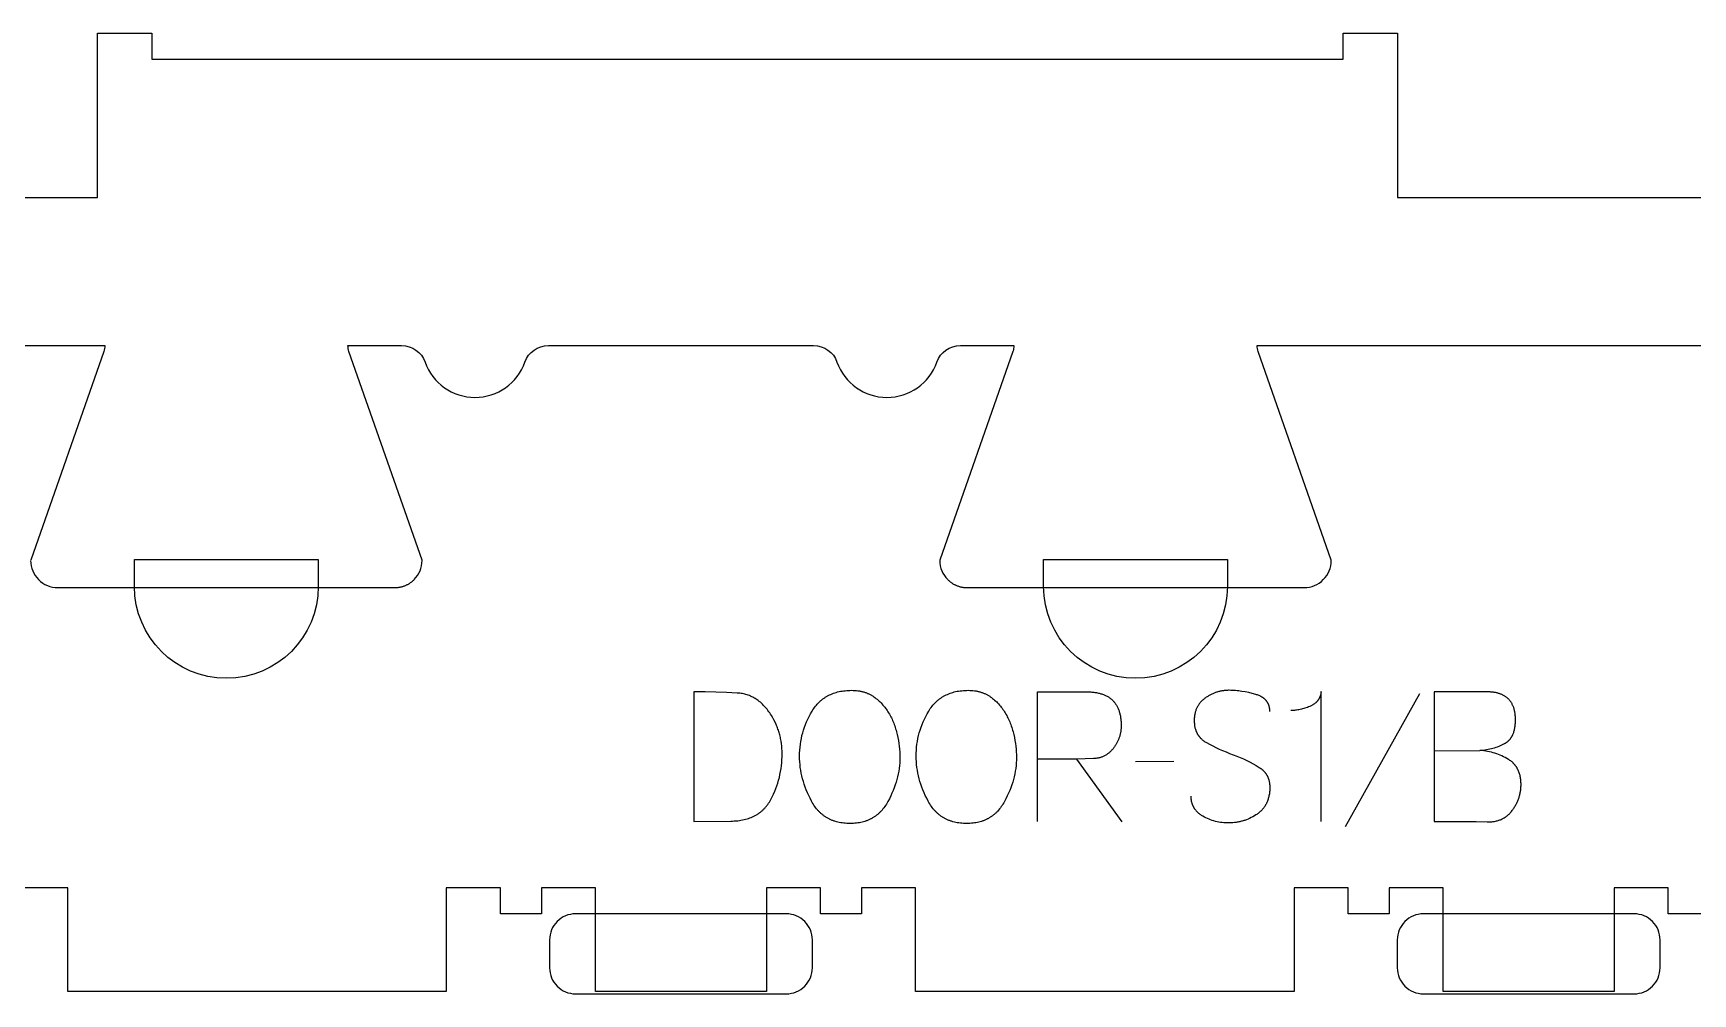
# Model space of a CAD drawing. Extents: x 0 to 4485, y 0 to 8771.
# Drawn here: x 828.9 to 1212.6, y 4135.3 to 4357.5 of the extents above; entities that cross this region are included whole.
import ezdxf

# ---------------------------------------------------------------- set-up
doc = ezdxf.new("R2010")
doc.units = 0
for name, color, linetype in [('1_ANYTOOL_1MMDEEP_LABELS_S', 2, 'CONTINUOUS'), ('4_ANYTOOL_CUTTHROUGH_OUTSI', 5, 'CONTINUOUS'), ('5_ANYTOOL_HALF_MILL_9MM_IN', 3, 'CONTINUOUS')]:
    doc.layers.add(name, color=color, linetype=linetype)

msp = doc.modelspace()

# ---------------------------------------------------------------- linework, layer by layer
at = {"layer": '1_ANYTOOL_1MMDEEP_LABELS_S', "color": 2}
for points in [[(1018.17, 4205.49), (1018.54, 4205.48), (1018.91, 4205.46), (1019.27, 4205.44), (1019.62, 4205.39), (1019.79, 4205.37), (1019.96, 4205.34), (1020.13, 4205.31), (1020.3, 4205.28), (1020.46, 4205.24), (1020.63, 4205.2), (1020.79, 4205.16), (1020.95, 4205.12), (1021.11, 4205.07), (1021.26, 4205.02), (1021.42, 4204.97), (1021.57, 4204.91), (1021.72, 4204.85), (1021.87, 4204.79), (1022.02, 4204.72), (1022.17, 4204.66), (1022.31, 4204.58), (1022.45, 4204.51), (1022.59, 4204.43), (1022.73, 4204.36), (1022.87, 4204.27), (1023.01, 4204.19), (1023.14, 4204.1), (1023.27, 4204.01), (1023.53, 4203.82), (1023.79, 4203.63), (1024.03, 4203.43), (1024.28, 4203.22), (1024.51, 4203.01), (1024.74, 4202.79), (1024.97, 4202.56), (1025.18, 4202.33), (1025.4, 4202.09), (1025.6, 4201.85), (1025.81, 4201.6), (1026, 4201.34), (1026.19, 4201.08), (1026.37, 4200.81), (1026.55, 4200.54), (1026.72, 4200.26), (1026.89, 4199.97), (1027.05, 4199.68), (1027.2, 4199.39), (1027.35, 4199.09), (1027.5, 4198.79), (1027.63, 4198.49), (1027.76, 4198.18), (1027.89, 4197.87), (1028.01, 4197.55), (1028.13, 4197.24), (1028.23, 4196.91), (1028.34, 4196.59), (1028.44, 4196.26), (1028.53, 4195.92), (1028.61, 4195.59), (1028.69, 4195.24), (1028.84, 4194.56), (1028.97, 4193.89), (1029.07, 4193.22), (1029.16, 4192.55), (1029.23, 4191.9), (1029.28, 4191.25), (1029.31, 4190.61), (1029.32, 4189.97), (1029.3, 4189.34), (1029.27, 4188.7), (1029.22, 4188.06), (1029.14, 4187.42), (1029.05, 4186.79), (1028.93, 4186.15), (1028.79, 4185.51), (1028.62, 4184.87), (1028.44, 4184.24), (1028.24, 4183.6), (1028.01, 4182.96), (1027.76, 4182.32), (1027.49, 4181.69), (1027.2, 4181.05), (1026.89, 4180.41), (1026.55, 4179.77), (1026.38, 4179.46), (1026.19, 4179.16), (1026, 4178.86), (1025.81, 4178.58), (1025.61, 4178.3), (1025.4, 4178.04), (1025.19, 4177.79), (1024.97, 4177.54), (1024.86, 4177.42), (1024.74, 4177.31), (1024.63, 4177.19), (1024.51, 4177.08), (1024.39, 4176.98), (1024.27, 4176.87), (1024.15, 4176.77), (1024.03, 4176.66), (1023.9, 4176.57), (1023.78, 4176.47), (1023.65, 4176.38), (1023.52, 4176.29), (1023.39, 4176.2), (1023.26, 4176.11), (1023.12, 4176.03), (1022.99, 4175.95), (1022.85, 4175.87), (1022.71, 4175.79), (1022.57, 4175.72), (1022.43, 4175.65), (1022.29, 4175.58), (1022.14, 4175.51), (1022, 4175.45), (1021.85, 4175.39), (1021.7, 4175.33), (1021.55, 4175.28), (1021.4, 4175.22), (1021.24, 4175.17), (1020.93, 4175.08), (1020.61, 4174.99), (1020.28, 4174.92), (1019.95, 4174.85), (1019.61, 4174.8), (1019.27, 4174.75), (1018.92, 4174.72), (1018.56, 4174.69), (1018.2, 4174.68), (1017.83, 4174.67), (1017.45, 4174.68), (1017.07, 4174.69), (1016.7, 4174.72), (1016.34, 4174.75), (1015.98, 4174.8), (1015.64, 4174.86), (1015.29, 4174.92), (1014.96, 4175), (1014.63, 4175.08), (1014.31, 4175.18), (1014.15, 4175.23), (1013.99, 4175.29), (1013.83, 4175.34), (1013.68, 4175.4), (1013.53, 4175.46), (1013.38, 4175.53), (1013.23, 4175.6), (1013.08, 4175.67), (1012.94, 4175.74), (1012.79, 4175.81), (1012.65, 4175.89), (1012.51, 4175.97), (1012.37, 4176.05), (1012.23, 4176.14), (1012.1, 4176.22), (1011.96, 4176.31), (1011.83, 4176.41), (1011.7, 4176.5), (1011.57, 4176.6), (1011.45, 4176.7), (1011.32, 4176.8), (1011.2, 4176.91), (1011.07, 4177.01), (1010.95, 4177.12), (1010.84, 4177.24), (1010.72, 4177.35), (1010.6, 4177.47), (1010.49, 4177.59), (1010.38, 4177.71), (1010.27, 4177.84), (1010.05, 4178.1), (1009.84, 4178.36), (1009.64, 4178.64), (1009.44, 4178.93), (1009.25, 4179.23), (1009.07, 4179.54), (1008.89, 4179.86), (1008.56, 4180.51), (1008.25, 4181.16), (1007.95, 4181.8), (1007.68, 4182.45), (1007.44, 4183.1), (1007.21, 4183.75), (1007, 4184.4), (1006.82, 4185.05), (1006.66, 4185.71), (1006.52, 4186.36), (1006.4, 4187.01), (1006.3, 4187.66), (1006.23, 4188.31), (1006.17, 4188.97), (1006.14, 4189.62), (1006.13, 4190.27), (1006.14, 4190.97), (1006.17, 4191.65), (1006.23, 4192.34), (1006.31, 4193.01), (1006.41, 4193.68), (1006.54, 4194.35), (1006.68, 4195), (1006.85, 4195.66), (1007.04, 4196.3), (1007.26, 4196.94), (1007.5, 4197.58), (1007.76, 4198.21), (1008.04, 4198.83), (1008.34, 4199.45), (1008.67, 4200.06), (1009.02, 4200.67), (1009.21, 4200.96), (1009.4, 4201.25), (1009.59, 4201.53), (1009.8, 4201.8), (1010.01, 4202.05), (1010.23, 4202.3), (1010.45, 4202.54), (1010.68, 4202.78), (1010.8, 4202.89), (1010.92, 4203), (1011.04, 4203.1), (1011.16, 4203.21), (1011.28, 4203.31), (1011.41, 4203.41), (1011.54, 4203.51), (1011.67, 4203.6), (1011.8, 4203.7), (1011.93, 4203.79), (1012.06, 4203.88), (1012.2, 4203.96), (1012.33, 4204.05), (1012.47, 4204.13), (1012.61, 4204.21), (1012.76, 4204.28), (1012.9, 4204.36), (1013.05, 4204.43), (1013.34, 4204.56), (1013.64, 4204.69), (1013.95, 4204.81), (1014.27, 4204.92), (1014.59, 4205.02), (1014.92, 4205.11), (1015.25, 4205.19), (1015.6, 4205.26), (1015.94, 4205.32), (1016.3, 4205.37), (1016.66, 4205.41), (1017.03, 4205.44), (1017.4, 4205.47), (1017.78, 4205.48)], [(1045.13, 4205.49), (1045.5, 4205.48), (1045.87, 4205.46), (1046.22, 4205.44), (1046.57, 4205.39), (1046.75, 4205.37), (1046.92, 4205.34), (1047.09, 4205.31), (1047.25, 4205.28), (1047.42, 4205.24), (1047.58, 4205.2), (1047.74, 4205.16), (1047.9, 4205.12), (1048.06, 4205.07), (1048.22, 4205.02), (1048.37, 4204.97), (1048.53, 4204.91), (1048.68, 4204.85), (1048.83, 4204.79), (1048.98, 4204.72), (1049.12, 4204.66), (1049.27, 4204.58), (1049.41, 4204.51), (1049.55, 4204.43), (1049.69, 4204.36), (1049.83, 4204.27), (1049.96, 4204.19), (1050.1, 4204.1), (1050.23, 4204.01), (1050.49, 4203.82), (1050.74, 4203.63), (1050.99, 4203.43), (1051.23, 4203.22), (1051.47, 4203.01), (1051.7, 4202.79), (1051.92, 4202.56), (1052.14, 4202.33), (1052.35, 4202.09), (1052.56, 4201.85), (1052.76, 4201.6), (1052.96, 4201.34), (1053.15, 4201.08), (1053.33, 4200.81), (1053.51, 4200.54), (1053.68, 4200.26), (1053.85, 4199.97), (1054.01, 4199.68), (1054.16, 4199.39), (1054.31, 4199.09), (1054.45, 4198.79), (1054.59, 4198.49), (1054.72, 4198.18), (1054.85, 4197.87), (1054.97, 4197.55), (1055.08, 4197.24), (1055.19, 4196.91), (1055.29, 4196.59), (1055.39, 4196.26), (1055.48, 4195.92), (1055.57, 4195.59), (1055.65, 4195.24), (1055.8, 4194.56), (1055.92, 4193.89), (1056.03, 4193.22), (1056.12, 4192.55), (1056.19, 4191.9), (1056.23, 4191.25), (1056.26, 4190.61), (1056.27, 4189.97), (1056.26, 4189.34), (1056.23, 4188.7), (1056.18, 4188.06), (1056.1, 4187.42), (1056, 4186.79), (1055.88, 4186.15), (1055.74, 4185.51), (1055.58, 4184.87), (1055.4, 4184.24), (1055.19, 4183.6), (1054.97, 4182.96), (1054.72, 4182.32), (1054.45, 4181.69), (1054.16, 4181.05), (1053.84, 4180.41), (1053.51, 4179.77), (1053.33, 4179.46), (1053.15, 4179.16), (1052.96, 4178.86), (1052.77, 4178.58), (1052.57, 4178.3), (1052.36, 4178.04), (1052.15, 4177.79), (1051.93, 4177.54), (1051.81, 4177.42), (1051.7, 4177.31), (1051.59, 4177.19), (1051.47, 4177.08), (1051.35, 4176.98), (1051.23, 4176.87), (1051.11, 4176.77), (1050.99, 4176.66), (1050.86, 4176.57), (1050.74, 4176.47), (1050.61, 4176.38), (1050.48, 4176.29), (1050.35, 4176.2), (1050.22, 4176.11), (1050.08, 4176.03), (1049.95, 4175.95), (1049.81, 4175.87), (1049.67, 4175.79), (1049.53, 4175.72), (1049.39, 4175.65), (1049.24, 4175.58), (1049.1, 4175.51), (1048.95, 4175.45), (1048.81, 4175.39), (1048.66, 4175.33), (1048.51, 4175.28), (1048.35, 4175.22), (1048.2, 4175.17), (1047.89, 4175.08), (1047.57, 4174.99), (1047.24, 4174.92), (1046.91, 4174.85), (1046.57, 4174.8), (1046.23, 4174.75), (1045.88, 4174.72), (1045.52, 4174.69), (1045.16, 4174.68), (1044.79, 4174.67), (1044.4, 4174.68), (1044.03, 4174.69), (1043.66, 4174.72), (1043.3, 4174.75), (1042.94, 4174.8), (1042.59, 4174.86), (1042.25, 4174.92), (1041.91, 4175), (1041.58, 4175.08), (1041.26, 4175.18), (1041.1, 4175.23), (1040.95, 4175.29), (1040.79, 4175.34), (1040.64, 4175.4), (1040.49, 4175.46), (1040.33, 4175.53), (1040.19, 4175.6), (1040.04, 4175.67), (1039.89, 4175.74), (1039.75, 4175.81), (1039.61, 4175.89), (1039.47, 4175.97), (1039.33, 4176.05), (1039.19, 4176.14), (1039.06, 4176.22), (1038.92, 4176.31), (1038.79, 4176.41), (1038.66, 4176.5), (1038.53, 4176.6), (1038.4, 4176.7), (1038.28, 4176.8), (1038.15, 4176.91), (1038.03, 4177.01), (1037.91, 4177.12), (1037.79, 4177.24), (1037.68, 4177.35), (1037.56, 4177.47), (1037.45, 4177.59), (1037.33, 4177.71), (1037.22, 4177.84), (1037.01, 4178.1), (1036.8, 4178.36), (1036.6, 4178.64), (1036.4, 4178.93), (1036.21, 4179.23), (1036.03, 4179.54), (1035.85, 4179.86), (1035.52, 4180.51), (1035.2, 4181.16), (1034.91, 4181.8), (1034.64, 4182.45), (1034.39, 4183.1), (1034.17, 4183.75), (1033.96, 4184.4), (1033.78, 4185.05), (1033.62, 4185.71), (1033.48, 4186.36), (1033.36, 4187.01), (1033.26, 4187.66), (1033.18, 4188.31), (1033.13, 4188.97), (1033.1, 4189.62), (1033.09, 4190.27), (1033.1, 4190.97), (1033.13, 4191.65), (1033.19, 4192.34), (1033.27, 4193.01), (1033.37, 4193.68), (1033.49, 4194.35), (1033.64, 4195), (1033.81, 4195.66), (1034, 4196.3), (1034.22, 4196.94), (1034.45, 4197.58), (1034.71, 4198.21), (1035, 4198.83), (1035.3, 4199.45), (1035.63, 4200.06), (1035.98, 4200.67), (1036.16, 4200.96), (1036.35, 4201.25), (1036.55, 4201.53), (1036.76, 4201.8), (1036.97, 4202.05), (1037.18, 4202.3), (1037.41, 4202.54), (1037.64, 4202.78), (1037.75, 4202.89), (1037.87, 4203), (1037.99, 4203.1), (1038.12, 4203.21), (1038.24, 4203.31), (1038.37, 4203.41), (1038.49, 4203.51), (1038.62, 4203.6), (1038.75, 4203.7), (1038.89, 4203.79), (1039.02, 4203.88), (1039.15, 4203.96), (1039.29, 4204.05), (1039.43, 4204.13), (1039.57, 4204.21), (1039.71, 4204.28), (1039.86, 4204.36), (1040, 4204.43), (1040.3, 4204.56), (1040.6, 4204.69), (1040.91, 4204.81), (1041.23, 4204.92), (1041.55, 4205.02), (1041.88, 4205.11), (1042.21, 4205.19), (1042.55, 4205.26), (1042.9, 4205.32), (1043.26, 4205.37), (1043.62, 4205.41), (1043.99, 4205.44), (1044.36, 4205.47), (1044.74, 4205.48)], [(981.7, 4205.14), (981.7, 4175.14), (990.23, 4175.23), (990.64, 4175.24), (991.04, 4175.26), (991.44, 4175.29), (991.83, 4175.33), (992.21, 4175.37), (992.58, 4175.43), (992.94, 4175.5), (993.3, 4175.58), (993.65, 4175.66), (993.99, 4175.76), (994.32, 4175.86), (994.65, 4175.98), (994.96, 4176.1), (995.12, 4176.16), (995.27, 4176.23), (995.42, 4176.3), (995.57, 4176.37), (995.72, 4176.45), (995.87, 4176.53), (996.01, 4176.61), (996.15, 4176.69), (996.29, 4176.77), (996.43, 4176.86), (996.56, 4176.95), (996.7, 4177.04), (996.83, 4177.13), (996.96, 4177.23), (997.09, 4177.33), (997.21, 4177.43), (997.34, 4177.53), (997.46, 4177.64), (997.58, 4177.74), (997.7, 4177.85), (997.81, 4177.97), (997.93, 4178.08), (998.04, 4178.2), (998.15, 4178.32), (998.26, 4178.44), (998.36, 4178.57), (998.47, 4178.69), (998.57, 4178.82), (998.67, 4178.95), (998.77, 4179.09), (998.87, 4179.22), (998.96, 4179.36), (999.14, 4179.65), (999.32, 4179.94), (999.49, 4180.24), (999.8, 4180.86), (1000.1, 4181.49), (1000.38, 4182.12), (1000.63, 4182.75), (1000.87, 4183.4), (1001.08, 4184.04), (1001.27, 4184.7), (1001.45, 4185.35), (1001.6, 4186.02), (1001.73, 4186.69), (1001.85, 4187.37), (1001.94, 4188.05), (1002.01, 4188.73), (1002.06, 4189.43), (1002.09, 4190.13), (1002.1, 4190.83), (1002.09, 4191.43), (1002.06, 4192.02), (1002.01, 4192.6), (1001.95, 4193.18), (1001.86, 4193.75), (1001.81, 4194.04), (1001.75, 4194.32), (1001.69, 4194.6), (1001.63, 4194.88), (1001.55, 4195.16), (1001.48, 4195.44), (1001.4, 4195.71), (1001.31, 4195.99), (1001.22, 4196.26), (1001.13, 4196.53), (1001.03, 4196.8), (1000.93, 4197.07), (1000.82, 4197.33), (1000.7, 4197.6), (1000.46, 4198.12), (1000.2, 4198.64), (999.92, 4199.15), (999.62, 4199.66), (999.42, 4199.96), (999.22, 4200.26), (999.02, 4200.55), (998.82, 4200.83), (998.61, 4201.1), (998.4, 4201.36), (998.18, 4201.61), (997.96, 4201.85), (997.74, 4202.08), (997.52, 4202.3), (997.29, 4202.52), (997.06, 4202.72), (996.82, 4202.92), (996.58, 4203.1), (996.34, 4203.28), (996.1, 4203.45), (995.85, 4203.6), (995.59, 4203.75), (995.34, 4203.89), (995.08, 4204.02), (994.82, 4204.14), (994.55, 4204.26), (994.28, 4204.36), (994.01, 4204.45), (993.73, 4204.54), (993.46, 4204.61), (993.17, 4204.68), (992.89, 4204.73), (992.6, 4204.78), (992.3, 4204.82), (992.01, 4204.85), (991.71, 4204.87), (989.27, 4204.97), (986.8, 4205.05), (984.27, 4205.11)]]:
    msp.add_lwpolyline(points, close=True, dxfattribs=at)
for points in [[(1114.86, 4200.56), (1114.86, 4200.75), (1114.85, 4200.84), (1114.85, 4200.93), (1114.84, 4201.02), (1114.83, 4201.11), (1114.82, 4201.2), (1114.81, 4201.29), (1114.79, 4201.37), (1114.78, 4201.46), (1114.76, 4201.54), (1114.74, 4201.63), (1114.72, 4201.71), (1114.7, 4201.79), (1114.68, 4201.87), (1114.65, 4201.95), (1114.63, 4202.03), (1114.6, 4202.1), (1114.57, 4202.18), (1114.54, 4202.26), (1114.51, 4202.33), (1114.47, 4202.4), (1114.43, 4202.47), (1114.4, 4202.55), (1114.36, 4202.62), (1114.32, 4202.68), (1114.27, 4202.75), (1114.23, 4202.82), (1114.19, 4202.88), (1114.14, 4202.95), (1114.09, 4203.01), (1114.04, 4203.08), (1113.99, 4203.14), (1113.93, 4203.2), (1113.88, 4203.26), (1113.82, 4203.32), (1113.76, 4203.37), (1113.7, 4203.43), (1113.64, 4203.49), (1113.58, 4203.54), (1113.51, 4203.6), (1113.45, 4203.65), (1113.38, 4203.7), (1113.31, 4203.75), (1113.24, 4203.8), (1113.16, 4203.85), (1113.09, 4203.9), (1113.01, 4203.94), (1112.94, 4203.99), (1112.86, 4204.03), (1112.78, 4204.07), (1112.69, 4204.12), (1112.52, 4204.2), (1112.35, 4204.28), (1112.17, 4204.35), (1111.98, 4204.42), (1111.78, 4204.48), (1111.58, 4204.54), (1110.77, 4204.77), (1109.97, 4204.96), (1109.18, 4205.12), (1108.41, 4205.25), (1108.03, 4205.31), (1107.66, 4205.35), (1107.28, 4205.4), (1106.91, 4205.43), (1106.55, 4205.45), (1106.19, 4205.47), (1105.83, 4205.48), (1105.47, 4205.49), (1105.28, 4205.49), (1105.08, 4205.48), (1104.89, 4205.47), (1104.7, 4205.46), (1104.51, 4205.44), (1104.32, 4205.42), (1104.13, 4205.4), (1103.95, 4205.37), (1103.76, 4205.34), (1103.58, 4205.31), (1103.4, 4205.27), (1103.22, 4205.23), (1103.04, 4205.19), (1102.86, 4205.14), (1102.68, 4205.09), (1102.5, 4205.03), (1102.33, 4204.97), (1102.16, 4204.91), (1101.98, 4204.84), (1101.81, 4204.78), (1101.64, 4204.7), (1101.47, 4204.63), (1101.31, 4204.55), (1101.14, 4204.46), (1100.98, 4204.38), (1100.81, 4204.28), (1100.65, 4204.19), (1100.49, 4204.09), (1100.33, 4203.99), (1100.17, 4203.89), (1100.01, 4203.78), (1099.86, 4203.67), (1099.71, 4203.55), (1099.56, 4203.43), (1099.41, 4203.31), (1099.28, 4203.19), (1099.14, 4203.06), (1099.01, 4202.93), (1098.89, 4202.79), (1098.77, 4202.66), (1098.66, 4202.52), (1098.55, 4202.37), (1098.44, 4202.23), (1098.34, 4202.08), (1098.25, 4201.93), (1098.16, 4201.77), (1098.07, 4201.61), (1097.99, 4201.45), (1097.92, 4201.29), (1097.85, 4201.12), (1097.78, 4200.95), (1097.72, 4200.78), (1097.67, 4200.6), (1097.62, 4200.42), (1097.57, 4200.24), (1097.53, 4200.05), (1097.49, 4199.86), (1097.46, 4199.67), (1097.43, 4199.48), (1097.41, 4199.28), (1097.39, 4199.08), (1097.38, 4198.88), (1097.37, 4198.67), (1097.37, 4198.46), (1097.38, 4198.24), (1097.38, 4198.03), (1097.4, 4197.82), (1097.42, 4197.62), (1097.44, 4197.42), (1097.47, 4197.22), (1097.51, 4197.03), (1097.55, 4196.84), (1097.6, 4196.65), (1097.65, 4196.47), (1097.71, 4196.29), (1097.77, 4196.12), (1097.8, 4196.03), (1097.84, 4195.95), (1097.88, 4195.87), (1097.91, 4195.78), (1097.95, 4195.7), (1097.99, 4195.62), (1098.04, 4195.54), (1098.08, 4195.46), (1098.12, 4195.38), (1098.17, 4195.3), (1098.22, 4195.23), (1098.27, 4195.15), (1098.32, 4195.07), (1098.37, 4195), (1098.42, 4194.93), (1098.48, 4194.86), (1098.53, 4194.78), (1098.59, 4194.71), (1098.65, 4194.65), (1098.71, 4194.58), (1098.77, 4194.51), (1098.83, 4194.44), (1098.9, 4194.38), (1098.96, 4194.31), (1099.1, 4194.19), (1099.24, 4194.06), (1099.39, 4193.94), (1099.54, 4193.83), (1099.7, 4193.72), (1099.86, 4193.61), (1100.03, 4193.5), (1100.2, 4193.4), (1100.92, 4193.01), (1101.65, 4192.63), (1102.39, 4192.26), (1103.16, 4191.91), (1103.94, 4191.56), (1104.73, 4191.23), (1105.54, 4190.91), (1106.37, 4190.59), (1107.2, 4190.28), (1108, 4189.95), (1108.79, 4189.61), (1109.55, 4189.25), (1110.3, 4188.87), (1111.03, 4188.48), (1111.73, 4188.08), (1112.42, 4187.66), (1112.58, 4187.55), (1112.74, 4187.44), (1112.9, 4187.32), (1112.97, 4187.26), (1113.04, 4187.2), (1113.12, 4187.14), (1113.19, 4187.07), (1113.25, 4187.01), (1113.32, 4186.94), (1113.39, 4186.88), (1113.45, 4186.81), (1113.52, 4186.74), (1113.58, 4186.68), (1113.64, 4186.61), (1113.7, 4186.53), (1113.75, 4186.46), (1113.81, 4186.39), (1113.86, 4186.32), (1113.92, 4186.24), (1113.97, 4186.17), (1114.02, 4186.09), (1114.07, 4186.01), (1114.11, 4185.93), (1114.16, 4185.85), (1114.2, 4185.77), (1114.25, 4185.69), (1114.29, 4185.61), (1114.33, 4185.53), (1114.37, 4185.44), (1114.4, 4185.36), (1114.44, 4185.27), (1114.47, 4185.18), (1114.5, 4185.09), (1114.53, 4185), (1114.56, 4184.91), (1114.59, 4184.82), (1114.62, 4184.73), (1114.67, 4184.54), (1114.71, 4184.35), (1114.75, 4184.15), (1114.78, 4183.95), (1114.8, 4183.75), (1114.82, 4183.54), (1114.84, 4183.33), (1114.84, 4183.12), (1114.85, 4182.9), (1114.84, 4182.67), (1114.83, 4182.45), (1114.82, 4182.22), (1114.79, 4181.98), (1114.77, 4181.76), (1114.74, 4181.53), (1114.7, 4181.31), (1114.66, 4181.1), (1114.61, 4180.88), (1114.56, 4180.68), (1114.5, 4180.47), (1114.44, 4180.27), (1114.38, 4180.07), (1114.31, 4179.88), (1114.23, 4179.69), (1114.15, 4179.5), (1114.06, 4179.32), (1113.97, 4179.14), (1113.87, 4178.96), (1113.77, 4178.79), (1113.66, 4178.62), (1113.55, 4178.46), (1113.44, 4178.3), (1113.31, 4178.14), (1113.19, 4177.99), (1113.06, 4177.84), (1112.92, 4177.7), (1112.78, 4177.55), (1112.63, 4177.42), (1112.48, 4177.28), (1112.32, 4177.15), (1112.16, 4177.02), (1111.99, 4176.9), (1111.82, 4176.78), (1111.64, 4176.67), (1111.28, 4176.44), (1110.92, 4176.24), (1110.55, 4176.05), (1110.18, 4175.87), (1109.81, 4175.7), (1109.43, 4175.55), (1109.24, 4175.48), (1109.05, 4175.41), (1108.85, 4175.35), (1108.66, 4175.29), (1108.47, 4175.23), (1108.27, 4175.18), (1108.08, 4175.13), (1107.88, 4175.08), (1107.68, 4175.04), (1107.48, 4175), (1107.28, 4174.97), (1107.08, 4174.93), (1106.88, 4174.91), (1106.68, 4174.88), (1106.27, 4174.84), (1105.86, 4174.81), (1105.45, 4174.8), (1105.04, 4174.8), (1104.63, 4174.82), (1104.23, 4174.84), (1103.83, 4174.88), (1103.43, 4174.93), (1103.04, 4175), (1102.66, 4175.08), (1102.27, 4175.17), (1101.9, 4175.27), (1101.53, 4175.38), (1101.16, 4175.51), (1100.79, 4175.65), (1100.44, 4175.81), (1100.08, 4175.97), (1099.73, 4176.15), (1099.39, 4176.34), (1099.22, 4176.44), (1099.05, 4176.55), (1098.9, 4176.65), (1098.74, 4176.76), (1098.6, 4176.88), (1098.45, 4176.99), (1098.32, 4177.11), (1098.19, 4177.23), (1098.06, 4177.35), (1097.94, 4177.48), (1097.83, 4177.61), (1097.72, 4177.74), (1097.66, 4177.81), (1097.61, 4177.88), (1097.56, 4177.95), (1097.51, 4178.02), (1097.46, 4178.09), (1097.42, 4178.16), (1097.37, 4178.23), (1097.33, 4178.3), (1097.29, 4178.38), (1097.25, 4178.45), (1097.21, 4178.53), (1097.17, 4178.6), (1097.13, 4178.68), (1097.1, 4178.76), (1097.06, 4178.83), (1097.03, 4178.91), (1097, 4178.99), (1096.97, 4179.07), (1096.94, 4179.15), (1096.91, 4179.23), (1096.86, 4179.4), (1096.82, 4179.57), (1096.78, 4179.74), (1096.74, 4179.91), (1096.71, 4180.09), (1096.69, 4180.27), (1096.67, 4180.45), (1096.65, 4180.64), (1096.65, 4180.82), (1096.64, 4181.02)], [(1061.16, 4175.14), (1061.16, 4205.14), (1072.52, 4205.14), (1073.01, 4205.14), (1073.48, 4205.11), (1073.71, 4205.1), (1073.94, 4205.08), (1074.16, 4205.05), (1074.38, 4205.02), (1074.6, 4204.99), (1074.81, 4204.95), (1075.02, 4204.91), (1075.22, 4204.87), (1075.42, 4204.82), (1075.62, 4204.77), (1075.81, 4204.71), (1076, 4204.65), (1076.19, 4204.59), (1076.37, 4204.52), (1076.55, 4204.45), (1076.72, 4204.38), (1076.89, 4204.3), (1077.05, 4204.22), (1077.22, 4204.13), (1077.37, 4204.04), (1077.53, 4203.95), (1077.68, 4203.85), (1077.82, 4203.75), (1077.96, 4203.64), (1078.1, 4203.53), (1078.24, 4203.42), (1078.37, 4203.3), (1078.49, 4203.18), (1078.62, 4203.06), (1078.74, 4202.93), (1078.85, 4202.8), (1078.96, 4202.66), (1079.07, 4202.52), (1079.17, 4202.38), (1079.27, 4202.23), (1079.37, 4202.08), (1079.46, 4201.93), (1079.54, 4201.77), (1079.63, 4201.6), (1079.71, 4201.44), (1079.78, 4201.27), (1079.86, 4201.09), (1079.92, 4200.91), (1079.99, 4200.73), (1080.05, 4200.55), (1080.11, 4200.36), (1080.16, 4200.16), (1080.21, 4199.97), (1080.25, 4199.77), (1080.29, 4199.56), (1080.33, 4199.35), (1080.36, 4199.14), (1080.39, 4198.92), (1080.42, 4198.7), (1080.44, 4198.48), (1080.46, 4198.25), (1080.48, 4197.78), (1080.49, 4197.3), (1080.49, 4197.13), (1080.48, 4196.95), (1080.47, 4196.78), (1080.46, 4196.6), (1080.44, 4196.43), (1080.42, 4196.26), (1080.4, 4196.09), (1080.38, 4195.92), (1080.35, 4195.75), (1080.31, 4195.58), (1080.28, 4195.41), (1080.24, 4195.25), (1080.19, 4195.08), (1080.15, 4194.92), (1080.1, 4194.75), (1080.04, 4194.59), (1079.98, 4194.43), (1079.92, 4194.27), (1079.86, 4194.11), (1079.79, 4193.95), (1079.72, 4193.79), (1079.65, 4193.63), (1079.57, 4193.48), (1079.49, 4193.32), (1079.4, 4193.17), (1079.31, 4193.02), (1079.22, 4192.86), (1079.13, 4192.71), (1079.03, 4192.56), (1078.92, 4192.41), (1078.82, 4192.26), (1078.71, 4192.12), (1078.6, 4191.97), (1078.48, 4191.83), (1078.36, 4191.69), (1078.24, 4191.56), (1078.12, 4191.43), (1078, 4191.31), (1077.87, 4191.19), (1077.74, 4191.08), (1077.61, 4190.97), (1077.48, 4190.86), (1077.34, 4190.76), (1077.2, 4190.67), (1077.06, 4190.58), (1076.92, 4190.49), (1076.77, 4190.4), (1076.62, 4190.33), (1076.47, 4190.25), (1076.32, 4190.18), (1076.17, 4190.12), (1076.01, 4190.06), (1075.85, 4190), (1075.69, 4189.95), (1075.52, 4189.9), (1075.35, 4189.86), (1075.18, 4189.82), (1075.01, 4189.78), (1074.84, 4189.76), (1074.66, 4189.73), (1074.48, 4189.71), (1074.3, 4189.69), (1074.12, 4189.68), (1072.19, 4189.61), (1070.16, 4189.59), (1061.2, 4189.59)], [(1126.73, 4175.14), (1126.73, 4205.19), (1126.71, 4205.04), (1126.68, 4204.89), (1126.66, 4204.74), (1126.62, 4204.6), (1126.59, 4204.46), (1126.55, 4204.32), (1126.5, 4204.19), (1126.45, 4204.06), (1126.4, 4203.93), (1126.35, 4203.8), (1126.32, 4203.74), (1126.29, 4203.68), (1126.25, 4203.62), (1126.22, 4203.56), (1126.19, 4203.5), (1126.15, 4203.45), (1126.12, 4203.39), (1126.08, 4203.33), (1126.04, 4203.28), (1126.01, 4203.22), (1125.97, 4203.17), (1125.93, 4203.11), (1125.88, 4203.06), (1125.84, 4203.01), (1125.8, 4202.96), (1125.75, 4202.91), (1125.71, 4202.86), (1125.66, 4202.81), (1125.62, 4202.76), (1125.57, 4202.71), (1125.52, 4202.66), (1125.47, 4202.62), (1125.37, 4202.53), (1125.26, 4202.44), (1125.15, 4202.35), (1125.03, 4202.27), (1124.91, 4202.19), (1124.79, 4202.12), (1124.66, 4202.04), (1124.53, 4201.97), (1124.4, 4201.91), (1124.26, 4201.84), (1124.12, 4201.78), (1123.83, 4201.66), (1123.54, 4201.55), (1123.26, 4201.45), (1122.97, 4201.36), (1122.69, 4201.27), (1122.42, 4201.19), (1122.14, 4201.12), (1121.87, 4201.06), (1121.59, 4201), (1121.32, 4200.95), (1121.05, 4200.91), (1120.79, 4200.88), (1120.52, 4200.85), (1120.26, 4200.83), (1120, 4200.82), (1119.74, 4200.82)], [(1149.44, 4204.67), (1132.26, 4173.9)], [(1152.87, 4205.14), (1152.87, 4175.14), (1162.56, 4175.14), (1165.09, 4175.06), (1165.32, 4175.05), (1165.54, 4175.05), (1165.76, 4175.06), (1165.98, 4175.07), (1166.2, 4175.09), (1166.41, 4175.11), (1166.62, 4175.14), (1166.83, 4175.17), (1167.03, 4175.21), (1167.23, 4175.26), (1167.43, 4175.31), (1167.63, 4175.36), (1167.82, 4175.42), (1168, 4175.49), (1168.19, 4175.56), (1168.37, 4175.64), (1168.55, 4175.73), (1168.72, 4175.82), (1168.9, 4175.91), (1169.07, 4176.01), (1169.23, 4176.12), (1169.4, 4176.23), (1169.55, 4176.35), (1169.71, 4176.47), (1169.86, 4176.6), (1170.02, 4176.73), (1170.16, 4176.87), (1170.31, 4177.02), (1170.45, 4177.17), (1170.58, 4177.32), (1170.72, 4177.48), (1170.85, 4177.65), (1170.98, 4177.82), (1171.1, 4177.99), (1171.22, 4178.17), (1171.34, 4178.34), (1171.45, 4178.52), (1171.56, 4178.69), (1171.66, 4178.87), (1171.76, 4179.05), (1171.86, 4179.23), (1171.95, 4179.41), (1172.03, 4179.59), (1172.12, 4179.77), (1172.2, 4179.96), (1172.27, 4180.14), (1172.34, 4180.33), (1172.41, 4180.52), (1172.47, 4180.71), (1172.53, 4180.9), (1172.59, 4181.09), (1172.64, 4181.28), (1172.68, 4181.47), (1172.73, 4181.67), (1172.77, 4181.86), (1172.8, 4182.06), (1172.83, 4182.26), (1172.86, 4182.46), (1172.88, 4182.66), (1172.9, 4182.86), (1172.91, 4183.06), (1172.92, 4183.26), (1172.93, 4183.47), (1172.93, 4183.67), (1172.93, 4183.93), (1172.92, 4184.17), (1172.9, 4184.42), (1172.88, 4184.65), (1172.86, 4184.89), (1172.83, 4185.12), (1172.79, 4185.34), (1172.75, 4185.57), (1172.7, 4185.78), (1172.65, 4185.99), (1172.59, 4186.2), (1172.52, 4186.4), (1172.45, 4186.6), (1172.37, 4186.8), (1172.29, 4186.99), (1172.2, 4187.17), (1172.15, 4187.26), (1172.11, 4187.35), (1172.06, 4187.44), (1172.01, 4187.53), (1171.96, 4187.61), (1171.9, 4187.7), (1171.85, 4187.78), (1171.79, 4187.87), (1171.73, 4187.95), (1171.67, 4188.03), (1171.61, 4188.11), (1171.55, 4188.19), (1171.49, 4188.26), (1171.42, 4188.34), (1171.36, 4188.42), (1171.29, 4188.49), (1171.22, 4188.56), (1171.15, 4188.63), (1171.08, 4188.71), (1171.01, 4188.78), (1170.93, 4188.84), (1170.85, 4188.91), (1170.7, 4189.04), (1170.54, 4189.17), (1170.37, 4189.29), (1170.19, 4189.41), (1170.02, 4189.52), (1169.65, 4189.74), (1169.27, 4189.94), (1168.9, 4190.14), (1168.51, 4190.32), (1168.12, 4190.49), (1167.72, 4190.65), (1167.32, 4190.8), (1166.91, 4190.93), (1166.49, 4191.06), (1166.07, 4191.17), (1165.64, 4191.27), (1165.21, 4191.36), (1164.77, 4191.44), (1164.32, 4191.5), (1163.87, 4191.56), (1163.42, 4191.6)], [(1152.87, 4191.47), (1163.42, 4191.6), (1163.81, 4191.63), (1164.21, 4191.67), (1164.6, 4191.72), (1164.98, 4191.78), (1165.36, 4191.85), (1165.73, 4191.92), (1166.09, 4192.01), (1166.45, 4192.1), (1166.81, 4192.2), (1167.16, 4192.31), (1167.5, 4192.43), (1167.84, 4192.56), (1168.17, 4192.7), (1168.5, 4192.85), (1168.82, 4193), (1169.14, 4193.17), (1169.21, 4193.21), (1169.29, 4193.25), (1169.37, 4193.3), (1169.44, 4193.35), (1169.51, 4193.39), (1169.58, 4193.44), (1169.66, 4193.49), (1169.72, 4193.55), (1169.79, 4193.6), (1169.86, 4193.66), (1169.92, 4193.71), (1169.99, 4193.77), (1170.05, 4193.83), (1170.11, 4193.89), (1170.17, 4193.95), (1170.23, 4194.02), (1170.29, 4194.08), (1170.35, 4194.15), (1170.4, 4194.21), (1170.46, 4194.28), (1170.51, 4194.35), (1170.56, 4194.43), (1170.61, 4194.5), (1170.66, 4194.57), (1170.71, 4194.65), (1170.76, 4194.73), (1170.81, 4194.8), (1170.85, 4194.88), (1170.89, 4194.97), (1170.94, 4195.05), (1170.98, 4195.13), (1171.02, 4195.22), (1171.06, 4195.3), (1171.09, 4195.39), (1171.16, 4195.57), (1171.23, 4195.76), (1171.29, 4195.95), (1171.35, 4196.15), (1171.4, 4196.35), (1171.45, 4196.56), (1171.49, 4196.77), (1171.52, 4196.99), (1171.56, 4197.21), (1171.58, 4197.44), (1171.6, 4197.68), (1171.62, 4197.92), (1171.63, 4198.16), (1171.64, 4198.42), (1171.64, 4198.67), (1171.64, 4199.07), (1171.63, 4199.27), (1171.62, 4199.46), (1171.6, 4199.64), (1171.59, 4199.83), (1171.56, 4200.01), (1171.54, 4200.19), (1171.51, 4200.36), (1171.48, 4200.54), (1171.45, 4200.71), (1171.41, 4200.87), (1171.37, 4201.03), (1171.32, 4201.19), (1171.28, 4201.35), (1171.23, 4201.5), (1171.17, 4201.65), (1171.12, 4201.8), (1171.05, 4201.94), (1170.99, 4202.09), (1170.92, 4202.22), (1170.85, 4202.36), (1170.78, 4202.49), (1170.7, 4202.62), (1170.62, 4202.74), (1170.54, 4202.86), (1170.45, 4202.98), (1170.36, 4203.1), (1170.27, 4203.21), (1170.17, 4203.32), (1170.08, 4203.42), (1169.97, 4203.53), (1169.87, 4203.63), (1169.76, 4203.72), (1169.64, 4203.82), (1169.53, 4203.91), (1169.41, 4203.99), (1169.29, 4204.08), (1169.16, 4204.16), (1169.03, 4204.23), (1168.9, 4204.31), (1168.76, 4204.38), (1168.63, 4204.45), (1168.48, 4204.51), (1168.34, 4204.57), (1168.19, 4204.63), (1168.04, 4204.69), (1167.88, 4204.74), (1167.72, 4204.79), (1167.56, 4204.83), (1167.4, 4204.88), (1167.23, 4204.92), (1167.06, 4204.95), (1166.88, 4204.99), (1166.71, 4205.02), (1166.53, 4205.04), (1166.34, 4205.07), (1166.15, 4205.09), (1165.96, 4205.1), (1165.77, 4205.12), (1165.37, 4205.14), (1164.96, 4205.14), (1152.87, 4205.14)], [(1070.16, 4189.59), (1080.62, 4175.1)], [(1092.62, 4189.03), (1083.83, 4188.94)]]:
    msp.add_lwpolyline(points, dxfattribs=at)
at = {"layer": '4_ANYTOOL_CUTTHROUGH_OUTSI', "color": 5}
for points in [[(544.34, 4319.54), (843.84, 4319.54), (843.84, 4357.54), (856.34, 4357.54), (856.34, 4351.54), (1131.84, 4351.54), (1131.84, 4357.54), (1144.34, 4357.54), (1144.34, 4319.54), (1443.84, 4319.54), (1443.84, 4357.54), (1456.34, 4357.54), (1456.34, 4351.54), (1731.84, 4351.54)], [(1216.45, 4153.77), (1206.95, 4153.77), (1206.95, 4159.77), (1194.45, 4159.77), (1194.45, 4159.52), (1194.45, 4135.77), (1154.95, 4135.77), (1154.95, 4159.52), (1154.95, 4159.77), (1142.45, 4159.77), (1142.45, 4153.77), (1132.95, 4153.77), (1132.95, 4159.77), (1120.45, 4159.77), (1120.45, 4159.52), (1120.45, 4135.77), (1032.95, 4135.77), (1032.95, 4159.77), (1020.45, 4159.77), (1020.45, 4153.77), (1010.95, 4153.77), (1010.95, 4159.77), (998.45, 4159.77), (998.45, 4135.77), (958.95, 4135.77), (958.95, 4159.77), (946.45, 4159.77), (946.45, 4153.77), (936.95, 4153.77), (936.95, 4159.77), (924.45, 4159.77), (924.45, 4159.52), (924.45, 4135.77), (836.95, 4135.77), (836.95, 4159.52), (836.95, 4159.77), (824.45, 4159.77)]]:
    msp.add_lwpolyline(points, dxfattribs=at)
for points in [[(706.81, 4285.27), (845.5, 4285.27, -0.061485), (845.26, 4283.88), (828.37, 4235.6)], [(828.35, 4235.52, 0.414214), (834.6, 4229.27), (912.6, 4229.27), (912.75, 4229.27), (912.9, 4229.28), (913.05, 4229.28), (913.2, 4229.3), (913.35, 4229.31), (913.51, 4229.33), (913.66, 4229.36), (913.81, 4229.39), (913.96, 4229.42), (914.11, 4229.45), (914.26, 4229.49), (914.41, 4229.53), (914.56, 4229.58), (914.7, 4229.63), (914.85, 4229.69), (914.99, 4229.74), (915.14, 4229.8), (915.28, 4229.87), (915.42, 4229.94), (915.55, 4230.01), (915.69, 4230.08), (915.82, 4230.16), (915.95, 4230.24), (916.08, 4230.33), (916.21, 4230.42), (916.33, 4230.51), (916.46, 4230.6), (916.57, 4230.69), (916.69, 4230.79), (916.8, 4230.89), (916.91, 4230.99), (917.02, 4231.1, 0.198912), (918.85, 4235.52), (918.85, 4235.56), (918.84, 4235.6), (901.94, 4283.88), (901.94, 4283.88, -0.061485), (901.71, 4285.27), (914.11, 4285.27, -0.317837), (919.53, 4281.43, 0.707107), (942.63, 4281.43, -0.317837), (948.05, 4285.27), (1009.36, 4285.27, -0.317837), (1014.78, 4281.43, 0.707107), (1037.88, 4281.43, -0.317837), (1043.3, 4285.27), (1055.7, 4285.27, -0.061485), (1055.46, 4283.88), (1038.57, 4235.6), (1038.55, 4235.56), (1038.55, 4235.52), (1038.55, 4235.52, 0.198912), (1040.38, 4231.1), (1040.49, 4230.99), (1040.6, 4230.89), (1040.71, 4230.79), (1040.83, 4230.69), (1040.95, 4230.6), (1041.07, 4230.51), (1041.19, 4230.42), (1041.32, 4230.33), (1041.45, 4230.24), (1041.58, 4230.16), (1041.71, 4230.08), (1041.85, 4230.01), (1041.99, 4229.94), (1042.13, 4229.87), (1042.27, 4229.8), (1042.41, 4229.74), (1042.55, 4229.69), (1042.7, 4229.63), (1042.85, 4229.58), (1042.99, 4229.53), (1043.14, 4229.49), (1043.29, 4229.45), (1043.44, 4229.42), (1043.59, 4229.39), (1043.74, 4229.36), (1043.9, 4229.33), (1044.05, 4229.31), (1044.2, 4229.3), (1044.35, 4229.28), (1044.5, 4229.28), (1044.65, 4229.27), (1044.8, 4229.27), (1122.8, 4229.27, 0.414214), (1129.05, 4235.52), (1129.05, 4235.56), (1129.04, 4235.6), (1112.14, 4283.88), (1112.14, 4283.88, -0.061485), (1111.91, 4285.27), (1250.6, 4285.27, -0.061485)]]:
    msp.add_lwpolyline(points, format="xyb", dxfattribs=at)
at = {"layer": '5_ANYTOOL_HALF_MILL_9MM_IN'}
for points in [[(894.85, 4229.52, -1), (852.35, 4229.52), (852.35, 4229.77), (852.35, 4235.77), (894.85, 4235.77), (894.85, 4229.77), (894.85, 4229.52)], [(1105.05, 4229.52, -1), (1062.55, 4229.52), (1062.55, 4229.77), (1062.55, 4235.77), (1105.05, 4235.77), (1105.05, 4229.77), (1105.05, 4229.52)], [(954.33, 4153.77, 0.414214), (948.33, 4147.77), (948.33, 4141.27, 0.414214), (954.33, 4135.27), (1003.08, 4135.27, 0.414214), (1009.08, 4141.27), (1009.08, 4147.77, 0.414214), (1003.08, 4153.77)], [(1150.33, 4153.77, 0.414214), (1144.33, 4147.77), (1144.33, 4141.27, 0.414214), (1150.33, 4135.27), (1199.08, 4135.27, 0.414214), (1205.08, 4141.27), (1205.08, 4147.77, 0.414214), (1199.08, 4153.77)]]:
    msp.add_lwpolyline(points, format="xyb", close=True, dxfattribs=at)

doc.saveas('drawing.dxf')
